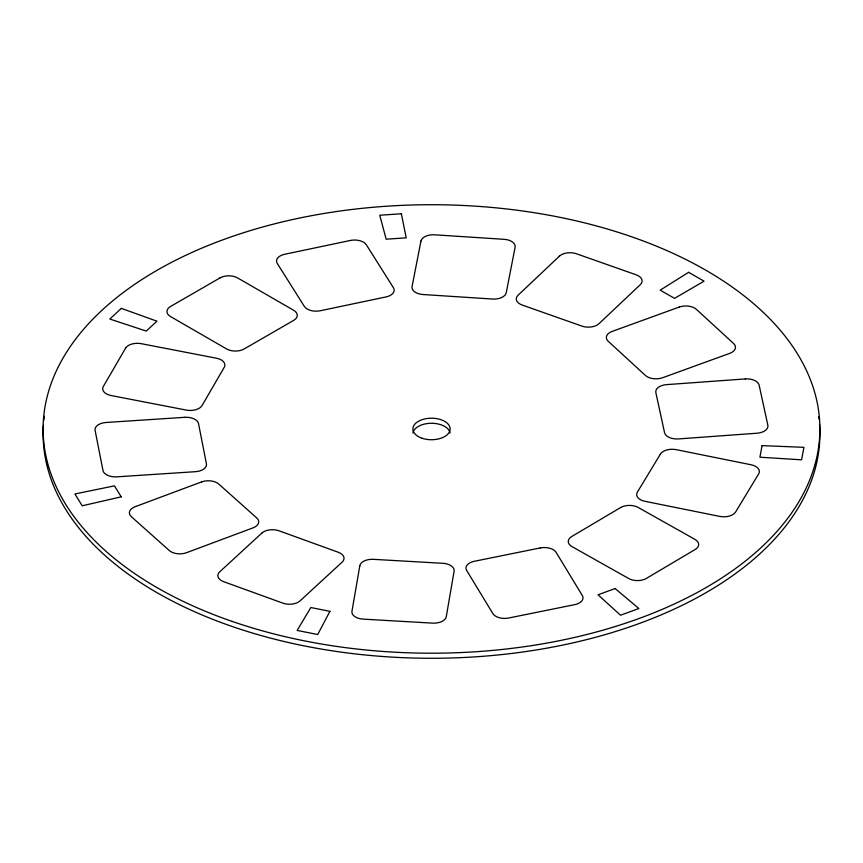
<?xml version="1.0" encoding="UTF-8"?>
<svg xmlns="http://www.w3.org/2000/svg" width="863" height="863" viewBox="0 0 863 863"><rect width="100%" height="100%" fill="white"/><g stroke="black" fill="none" stroke-linecap="round" stroke-linejoin="round"><path stroke-width="1.29" d="M412.924 433.097A18.641 10.766 0 0 1 431.5 423.269A18.641 10.766 0 0 1 450.076 433.097M819.537 424.434A388.393 224.24 0 0 1 432.309 658.275A388.393 224.24 0 0 1 43.398 425.373M43.851 420.162A388.393 224.24 0 0 1 44.326 416.257M818.728 416.624A388.393 224.24 0 0 1 819.052 419.235M359.806 565.761L351.964 611.284A12.427 7.174 0 0 0 363.107 619.127L432.676 623.129A12.427 7.174 0 0 0 446.268 616.7L454.111 571.177A12.427 7.174 0 0 0 442.978 563.323L373.409 559.332A12.427 7.174 0 0 0 359.806 565.761M762.061 445.621L759.893 457.207L801.587 459.817L803.928 447.336L762.061 445.621M420.928 241.133L412.072 286.592A12.427 7.174 0 0 0 423.032 294.531L492.503 299.04A12.427 7.174 0 0 0 506.247 292.708L515.103 247.25A12.427 7.174 0 0 0 504.143 239.321L434.672 234.812A12.427 7.174 0 0 0 420.928 241.133M329.914 611.338L317.713 634.521L297.152 630.432L310.82 607.541L329.914 611.338M125.556 348.199L103.344 386.473A12.427 7.174 0 0 0 111.187 395.556L186.311 410.087A12.427 7.174 0 0 0 202.05 405.567L224.251 367.293A12.427 7.174 0 0 0 216.419 358.21L141.284 343.679A12.427 7.174 0 0 0 125.556 348.199M660.411 454.067L637.347 492.18A12.427 7.174 0 0 0 644.985 501.317L719.785 516.408A12.427 7.174 0 0 0 735.61 511.996L758.674 473.895A12.427 7.174 0 0 0 751.047 464.758L676.247 449.666A12.427 7.174 0 0 0 660.411 454.067M559.407 256.16L518.102 295.189A12.427 7.174 0 0 0 522.234 305.06L581.899 326.095A12.427 7.174 0 0 0 598.976 323.711L640.281 284.682A12.427 7.174 0 0 0 636.16 274.812L576.495 253.776A12.427 7.174 0 0 0 559.407 256.16M121.338 308.382L109.838 319.04L146.268 331.079L156.947 321.176L121.338 308.382M261.867 533.054L219.763 571.802A12.427 7.174 0 0 0 223.69 581.694L282.913 603.151A12.427 7.174 0 0 0 300.044 600.885L342.147 562.126A12.427 7.174 0 0 0 338.22 552.244L278.997 530.788A12.427 7.174 0 0 0 261.867 533.054M688.62 272.33L660.195 290.151L674.532 298.361L704.068 281.165L688.62 272.33M620.583 507.573L571.791 536.484A12.427 7.174 0 0 0 572.018 546.624L628.76 578.555A12.427 7.174 0 0 0 646.344 578.426L695.136 549.515A12.427 7.174 0 0 0 694.909 539.364L638.156 507.444A12.427 7.174 0 0 0 620.583 507.573M220.022 277.918L170.583 306.451A12.427 7.174 0 0 0 170.583 316.602L226.613 348.954A12.427 7.174 0 0 0 244.186 348.954L293.625 320.41A12.427 7.174 0 0 0 293.625 310.259L237.595 277.918A12.427 7.174 0 0 0 220.022 277.918M201.564 481.91L135.038 506.764A12.427 7.174 0 0 0 131.359 516.689L169.331 550.572A12.427 7.174 0 0 0 186.516 552.698L253.042 527.854A12.427 7.174 0 0 0 256.721 517.929L218.749 484.046A12.427 7.174 0 0 0 201.564 481.91M615.092 588.544L598.037 594.79L620.519 615.233L638.879 608.512L615.092 588.544M679.235 307.066L612.158 331.414A12.427 7.174 0 0 0 608.253 341.306L645.459 375.481A12.427 7.174 0 0 0 662.601 377.735L729.677 353.377A12.427 7.174 0 0 0 733.582 343.485L696.365 309.321A12.427 7.174 0 0 0 679.235 307.066M121.208 496.84L82.212 505.794L74.919 493.97L114.445 485.858L121.208 496.84M350.4 240.464L284.704 254.272A12.427 7.174 0 0 0 277.282 263.463L304.38 306.451A12.427 7.174 0 0 0 320.313 310.745L386.009 296.937A12.427 7.174 0 0 0 393.431 287.746L366.333 244.758A12.427 7.174 0 0 0 350.4 240.464M540.249 547.94L474.283 561.295A12.427 7.174 0 0 0 466.656 570.432L492.87 613.604A12.427 7.174 0 0 0 508.717 618.005L574.693 604.65A12.427 7.174 0 0 0 582.309 595.502L556.096 552.331A12.427 7.174 0 0 0 540.249 547.94M745.254 378.933L666.635 384.628A12.427 7.174 0 0 0 655.858 392.643L664.564 432.697A12.427 7.174 0 0 0 678.447 438.922L757.067 433.215A12.427 7.174 0 0 0 767.843 425.2L759.138 385.157A12.427 7.174 0 0 0 745.254 378.933M401.36 213.776L379.752 215.232L386.16 239.191L406.225 237.832L401.36 213.776M184.768 417.314L106.041 422.482A12.427 7.174 0 0 0 95.103 430.421L102.988 470.518A12.427 7.174 0 0 0 116.742 476.84L195.47 471.683A12.427 7.174 0 0 0 206.419 463.744L198.522 423.636A12.427 7.174 0 0 0 184.768 417.314M232.158 621.414A388.393 224.24 0 0 0 819.85 432.406A388.393 224.24 0 0 0 242.492 233.064A388.393 224.24 0 0 0 232.158 621.414M422.18 438.285A18.641 10.766 0 0 0 450.141 428.965A18.641 10.766 0 0 0 422.18 419.645A18.641 10.766 0 0 0 422.18 438.285"/></g></svg>
